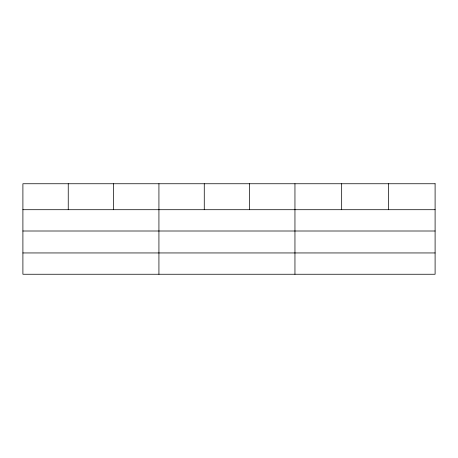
<?xml version="1.0" encoding="UTF-8"?>
<svg xmlns="http://www.w3.org/2000/svg" width="458" height="458" viewBox="0 0 458 458"><rect width="100%" height="100%" fill="white"/><g stroke="black" fill="none" stroke-linecap="round" stroke-linejoin="round"><path stroke-width="0.69" d="M22.9 209.707L435.1 209.707M22.9 231.004L435.1 231.004M22.9 252.948L435.1 252.948M388.384 183.75L388.384 209.707M341.668 183.75L341.668 209.707M294.952 183.75L294.952 274.25M249.61 183.75L249.61 209.707M204.268 183.75L204.268 209.707M158.926 183.75L158.926 274.25M113.584 183.75L113.584 209.707M68.242 183.75L68.242 209.707M435.1 183.75L22.9 183.75L22.9 274.25L435.1 274.25L435.1 183.75"/></g></svg>
